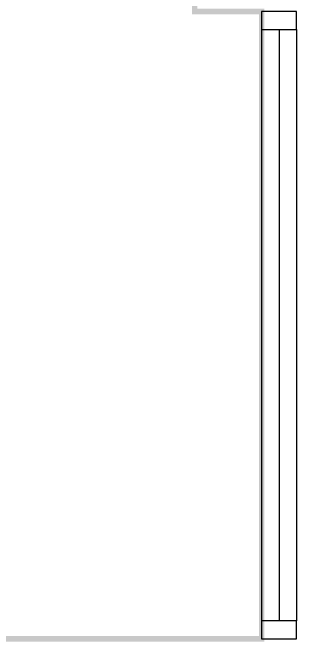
# Model space of a CAD drawing. Header units: inches. Extents: x -48459 to 205009, y 10398 to 54474.
# Drawn here: x 90076 to 91094, y 47976 to 50220 of the extents above; entities that cross this region are included whole.
import ezdxf

# ---------------------------------------------------------------- set-up
doc = ezdxf.new("R2010")
doc.units = ezdxf.units.IN
doc.header["$MEASUREMENT"] = 0
doc.layers.add('AIRTIGHTNESS-LINE', color=7, linetype='Continuous', true_color=0x3239f5)
doc.layers.add('AR-WIND-FRAM', color=4, linetype='Continuous')

msp = doc.modelspace()

# ---------------------------------------------------------------- hatches: boundary and pattern name
at = {"layer": 'AIRTIGHTNESS-LINE'}
h = msp.add_hatch(color=256, dxfattribs=at)
h.dxf.hatch_style = 1
h.paths.add_polyline_path([(90979.4, 50234.2), (90739.3, 50234.2), (90739.3, 51059.2), (89199.4, 51059.2), (89199.4, 50234.2), (88959.3, 50234.2), (88959.3, 47964.2), (90979.4, 47964.2)])
h.paths.add_polyline_path([(89219.4, 50214.2), (89219.4, 51039.2), (90719.3, 51039.2), (90719.3, 50214.2), (90959.4, 50214.2), (90959.4, 47984.2), (88979.3, 47984.2), (88979.3, 50214.2)], flags=16)

# ---------------------------------------------------------------- linework, layer by layer
at = {"layer": 'AR-WIND-FRAM'}
for p, q in [((90969.4, 50159.2), (90969.4, 48039.2)), ((91094.3, 50159.2), (91094.3, 48039.2))]:
    msp.add_line(p, q, dxfattribs=at)
at = {"layer": 'AR-WIND-FRAM', "color": 8}
msp.add_line((91031.8, 50159.2), (91031.8, 48039.2), dxfattribs=at)
at = {"layer": 'AR-WIND-FRAM'}
for points in [[(91094.3, 50224.2), (90969.4, 50224.2), (90969.4, 50159.2), (91094.3, 50159.2)], [(91094.3, 48039.2), (90969.4, 48039.2), (90969.4, 47974.2), (91094.3, 47974.2)]]:
    msp.add_lwpolyline(points, close=True, dxfattribs=at)

doc.saveas('drawing.dxf')
